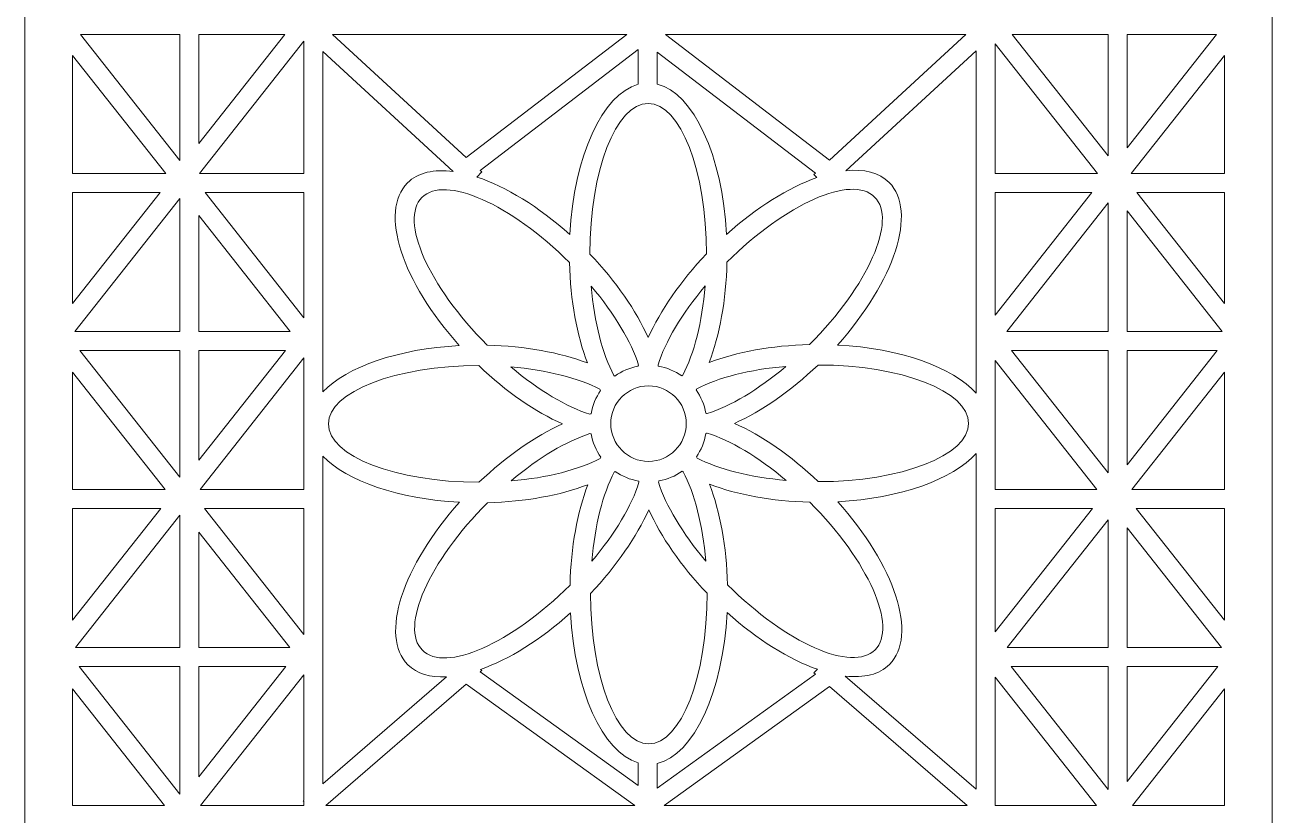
# Model space of a CAD drawing. Header units: centimetres. Extents: x -9.5 to 6.6, y -14.1 to 14.2.
# Drawn here: x -9.52 to -2.18, y -9.24 to -4.6 of the extents above; entities that cross this region are included whole.
import ezdxf

# ---------------------------------------------------------------- set-up
doc = ezdxf.new("R2010")
doc.units = ezdxf.units.CM
doc.header["$MEASUREMENT"] = 0
doc.layers.add('layer 1', color=7, linetype='Continuous')

msp = doc.modelspace()

# ---------------------------------------------------------------- linework, layer by layer
at = {"layer": 'layer 1', "color": 177, "lineweight": 9}
for points, knots in [([(-2.18296, 14.23719), (-2.18296, 14.23719), (-2.18296, -14.0864), (-2.18296, -14.0864), (-2.18296, -14.0864), (-2.18296, -14.0864), (-9.52092, -14.0864), (-9.52092, -14.0864), (-9.52092, -14.0864), (-9.52092, -14.0864), (-9.52092, 14.23719), (-9.52092, 14.23719), (-9.52092, 14.23719), (-9.52092, 14.23719), (-2.18296, 14.23719), (-2.18296, 14.23719)], [0, 0, 0, 0, 0.2, 0.2, 0.2, 0.2, 0.4, 0.4, 0.4, 0.4, 0.6, 0.6, 0.6, 0.6, 1, 1, 1, 1]), ([(-8.60953, -4.65143), (-8.60953, -4.65143), (-8.60953, -5.39304), (-8.60953, -5.39304), (-8.60953, -5.39304), (-8.60953, -5.39304), (-9.19461, -4.65143), (-9.19461, -4.65143), (-9.19461, -4.65143), (-9.19461, -4.65143), (-8.60953, -4.65143), (-8.60953, -4.65143)], [0, 0, 0, 0, 0.25, 0.25, 0.25, 0.25, 0.5, 0.5, 0.5, 0.5, 1, 1, 1, 1]), ([(-8.49736, -5.29199), (-8.49736, -5.29199), (-8.49736, -4.65143), (-8.49736, -4.65143), (-8.49736, -4.65143), (-8.49736, -4.65143), (-7.99201, -4.65143), (-7.99201, -4.65143), (-7.99201, -4.65143), (-7.99201, -4.65143), (-8.49736, -5.29199), (-8.49736, -5.29199)], [0, 0, 0, 0, 0.25, 0.25, 0.25, 0.25, 0.5, 0.5, 0.5, 0.5, 1, 1, 1, 1]), ([(-8.49392, -5.46873), (-8.49392, -5.46873), (-7.8804, -5.46873), (-7.8804, -5.46873), (-7.8804, -5.46873), (-7.8804, -5.46873), (-7.8804, -4.69107), (-7.8804, -4.69107), (-7.8804, -4.69107), (-7.8804, -4.69107), (-8.49392, -5.46873), (-8.49392, -5.46873)], [0, 0, 0, 0, 0.25, 0.25, 0.25, 0.25, 0.5, 0.5, 0.5, 0.5, 1, 1, 1, 1]), ([(-5.97914, -4.65143), (-5.97914, -4.65143), (-6.92508, -5.37541), (-6.92508, -5.37541), (-6.92508, -5.37541), (-6.92508, -5.37541), (-7.71213, -4.65143), (-7.71213, -4.65143), (-7.71213, -4.65143), (-7.71213, -4.65143), (-5.97914, -4.65143), (-5.97914, -4.65143)], [0, 0, 0, 0, 0.25, 0.25, 0.25, 0.25, 0.5, 0.5, 0.5, 0.5, 1, 1, 1, 1]), ([(-5.75261, -4.65143), (-5.75261, -4.65143), (-4.78729, -5.39025), (-4.78729, -5.39025), (-4.78729, -5.39025), (-4.78729, -5.39025), (-3.98411, -4.65143), (-3.98411, -4.65143), (-3.98411, -4.65143), (-3.98411, -4.65143), (-5.75261, -4.65143), (-5.75261, -4.65143)], [0, 0, 0, 0, 0.25, 0.25, 0.25, 0.25, 0.5, 0.5, 0.5, 0.5, 1, 1, 1, 1]), ([(-3.14813, -4.65143), (-3.14813, -4.65143), (-3.14813, -5.36599), (-3.14813, -5.36599), (-3.14813, -5.36599), (-3.14813, -5.36599), (-3.71187, -4.65143), (-3.71187, -4.65143), (-3.71187, -4.65143), (-3.71187, -4.65143), (-3.50754, -4.65143), (-3.50754, -4.65143), (-3.50754, -4.65143), (-3.50754, -4.65143), (-3.14813, -4.65143), (-3.14813, -4.65143)], [0, 0, 0, 0, 0.2, 0.2, 0.2, 0.2, 0.4, 0.4, 0.4, 0.4, 0.6, 0.6, 0.6, 0.6, 1, 1, 1, 1]), ([(-3.03596, -5.31903), (-3.03596, -5.31903), (-3.03596, -4.65143), (-3.03596, -4.65143), (-3.03596, -4.65143), (-3.03596, -4.65143), (-2.50926, -4.65143), (-2.50926, -4.65143), (-2.50926, -4.65143), (-2.50926, -4.65143), (-3.03596, -5.31903), (-3.03596, -5.31903)], [0, 0, 0, 0, 0.25, 0.25, 0.25, 0.25, 0.5, 0.5, 0.5, 0.5, 1, 1, 1, 1]), ([(-7.76823, -4.7508), (-7.76823, -4.7508), (-7.00034, -5.45714), (-7.00034, -5.45714), (-7.00034, -5.45714), (-7.1139, -5.44215), (-7.2086, -5.46283), (-7.27027, -5.52451), (-7.27027, -5.52451), (-7.4388, -5.69304), (-7.30161, -6.10794), (-6.96501, -6.48142), (-6.96501, -6.48142), (-7.32412, -6.50031), (-7.62587, -6.60633), (-7.76823, -6.75246), (-7.76823, -6.75246), (-7.76823, -6.75246), (-7.76823, -4.7508), (-7.76823, -4.7508)], [0, 0, 0, 0, 0.1666667, 0.1666667, 0.1666667, 0.1666667, 0.3333333, 0.3333333, 0.3333333, 0.3333333, 0.5, 0.5, 0.5, 0.5, 0.6666667, 0.6666667, 0.6666667, 0.6666667, 1, 1, 1, 1]), ([(-6.84208, -5.45176), (-6.84208, -5.45176), (-5.91236, -4.7402), (-5.91236, -4.7402), (-5.91236, -4.7402), (-5.91236, -4.7402), (-5.91236, -4.94436), (-5.91236, -4.94436), (-5.91236, -4.94436), (-6.12357, -5.0023), (-6.29054, -5.3686), (-6.31444, -5.82879), (-6.31444, -5.82879), (-6.49828, -5.66333), (-6.69207, -5.54622), (-6.86153, -5.49008), (-6.86153, -5.49008), (-6.86153, -5.49008), (-6.83343, -5.45972), (-6.83343, -5.45972), (-6.83343, -5.45972), (-6.83343, -5.45972), (-6.84208, -5.45176), (-6.84208, -5.45176)], [0, 0, 0, 0, 0.1428571, 0.1428571, 0.1428571, 0.1428571, 0.2857143, 0.2857143, 0.2857143, 0.2857143, 0.4285714, 0.4285714, 0.4285714, 0.4285714, 0.5714286, 0.5714286, 0.5714286, 0.5714286, 0.7142857, 0.7142857, 0.7142857, 0.7142857, 1, 1, 1, 1]), ([(-4.87029, -5.4666), (-4.87029, -5.4666), (-5.80019, -4.75489), (-5.80019, -4.75489), (-5.80019, -4.75489), (-5.80019, -4.75489), (-5.80019, -4.94295), (-5.80019, -4.94295), (-5.80019, -4.94295), (-5.58672, -4.99615), (-5.41731, -5.36401), (-5.39294, -5.82734), (-5.39294, -5.82734), (-5.21481, -5.6668), (-5.02726, -5.55164), (-4.86151, -5.49337), (-4.86151, -5.49337), (-4.86151, -5.49337), (-4.87894, -5.47455), (-4.87894, -5.47455), (-4.87894, -5.47455), (-4.87894, -5.47455), (-4.87029, -5.4666), (-4.87029, -5.4666)], [0, 0, 0, 0, 0.1428571, 0.1428571, 0.1428571, 0.1428571, 0.2857143, 0.2857143, 0.2857143, 0.2857143, 0.4285714, 0.4285714, 0.4285714, 0.4285714, 0.5714286, 0.5714286, 0.5714286, 0.5714286, 0.7142857, 0.7142857, 0.7142857, 0.7142857, 1, 1, 1, 1]), ([(-3.92422, -4.74731), (-3.92422, -4.74731), (-4.69137, -5.45298), (-4.69137, -5.45298), (-4.69137, -5.45298), (-4.58429, -5.44158), (-4.49504, -5.46307), (-4.43603, -5.52208), (-4.43603, -5.52208), (-4.26766, -5.69045), (-4.40442, -6.10472), (-4.74031, -6.47791), (-4.74031, -6.47791), (-4.37066, -6.49711), (-4.06157, -6.60861), (-3.92422, -6.76121), (-3.92422, -6.76121), (-3.92422, -6.76121), (-3.92422, -4.74731), (-3.92422, -4.74731)], [0, 0, 0, 0, 0.1666667, 0.1666667, 0.1666667, 0.1666667, 0.3333333, 0.3333333, 0.3333333, 0.3333333, 0.5, 0.5, 0.5, 0.5, 0.6666667, 0.6666667, 0.6666667, 0.6666667, 1, 1, 1, 1]), ([(-3.81205, -4.70555), (-3.81205, -4.70555), (-3.20995, -5.46873), (-3.20995, -5.46873), (-3.20995, -5.46873), (-3.20995, -5.46873), (-3.81205, -5.46873), (-3.81205, -5.46873), (-3.81205, -5.46873), (-3.81205, -5.46873), (-3.81205, -4.70555), (-3.81205, -4.70555)], [0, 0, 0, 0, 0.25, 0.25, 0.25, 0.25, 0.5, 0.5, 0.5, 0.5, 1, 1, 1, 1]), ([(-9.24048, -5.46873), (-9.24048, -5.46873), (-8.69269, -5.46873), (-8.69269, -5.46873), (-8.69269, -5.46873), (-8.69269, -5.46873), (-9.24048, -4.77439), (-9.24048, -4.77439), (-9.24048, -4.77439), (-9.24048, -4.77439), (-9.24048, -5.46873), (-9.24048, -5.46873)], [0, 0, 0, 0, 0.25, 0.25, 0.25, 0.25, 0.5, 0.5, 0.5, 0.5, 1, 1, 1, 1]), ([(-2.46339, -4.77439), (-2.46339, -4.77439), (-3.01118, -5.46873), (-3.01118, -5.46873), (-3.01118, -5.46873), (-3.01118, -5.46873), (-2.46339, -5.46873), (-2.46339, -5.46873), (-2.46339, -5.46873), (-2.46339, -5.46873), (-2.46339, -4.77439), (-2.46339, -4.77439)], [0, 0, 0, 0, 0.25, 0.25, 0.25, 0.25, 0.5, 0.5, 0.5, 0.5, 1, 1, 1, 1]), ([(-6.19665, -5.94305), (-6.04212, -6.10454), (-5.92483, -6.27629), (-5.85367, -6.43428), (-5.85367, -6.43428), (-5.7828, -6.27597), (-5.6655, -6.10369), (-5.51066, -5.94167), (-5.51066, -5.94167), (-5.51086, -5.45311), (-5.66438, -5.05706), (-5.85365, -5.05706), (-5.85365, -5.05706), (-6.04305, -5.05706), (-6.19665, -5.45363), (-6.19665, -5.94264), (-6.19665, -5.94264), (-6.19665, -5.94264), (-6.19665, -5.94305), (-6.19665, -5.94305)], [0, 0, 0, 0, 0.1666667, 0.1666667, 0.1666667, 0.1666667, 0.3333333, 0.3333333, 0.3333333, 0.3333333, 0.5, 0.5, 0.5, 0.5, 0.6666667, 0.6666667, 0.6666667, 0.6666667, 1, 1, 1, 1]), ([(-6.80093, -6.47892), (-6.57747, -6.48384), (-6.37309, -6.52235), (-6.21106, -6.58375), (-6.21106, -6.58375), (-6.27288, -6.42169), (-6.31176, -6.21692), (-6.31684, -5.99287), (-6.31684, -5.99287), (-6.66245, -5.64755), (-7.05104, -5.47606), (-7.18488, -5.6099), (-7.18488, -5.6099), (-7.31881, -5.74382), (-7.147, -6.13285), (-6.80122, -6.47863), (-6.80122, -6.47863), (-6.80122, -6.47863), (-6.80093, -6.47892), (-6.80093, -6.47892)], [0, 0, 0, 0, 0.1666667, 0.1666667, 0.1666667, 0.1666667, 0.3333333, 0.3333333, 0.3333333, 0.3333333, 0.5, 0.5, 0.5, 0.5, 0.6666667, 0.6666667, 0.6666667, 0.6666667, 1, 1, 1, 1]), ([(-5.39044, -5.99142), (-5.39536, -6.21487), (-5.43387, -6.41926), (-5.49527, -6.58129), (-5.49527, -6.58129), (-5.33321, -6.51947), (-5.12844, -6.48059), (-4.90439, -6.47551), (-4.90439, -6.47551), (-4.55907, -6.1299), (-4.38758, -5.74131), (-4.52142, -5.60747), (-4.52142, -5.60747), (-4.65535, -5.47354), (-5.04438, -5.64535), (-5.39016, -5.99113), (-5.39016, -5.99113), (-5.39016, -5.99113), (-5.39044, -5.99142), (-5.39044, -5.99142)], [0, 0, 0, 0, 0.1666667, 0.1666667, 0.1666667, 0.1666667, 0.3333333, 0.3333333, 0.3333333, 0.3333333, 0.5, 0.5, 0.5, 0.5, 0.6666667, 0.6666667, 0.6666667, 0.6666667, 1, 1, 1, 1]), ([(-8.7253, -5.58091), (-8.7253, -5.58091), (-9.24048, -5.58091), (-9.24048, -5.58091), (-9.24048, -5.58091), (-9.24048, -5.58091), (-9.24048, -6.23393), (-9.24048, -6.23393), (-9.24048, -6.23393), (-9.24048, -6.23393), (-8.7253, -5.58091), (-8.7253, -5.58091)], [0, 0, 0, 0, 0.25, 0.25, 0.25, 0.25, 0.5, 0.5, 0.5, 0.5, 1, 1, 1, 1]), ([(-8.60953, -5.61528), (-8.60953, -5.61528), (-8.60953, -6.39821), (-8.60953, -6.39821), (-8.60953, -6.39821), (-8.60953, -6.39821), (-9.22721, -6.39821), (-9.22721, -6.39821), (-9.22721, -6.39821), (-9.22721, -6.39821), (-8.60953, -5.61528), (-8.60953, -5.61528)], [0, 0, 0, 0, 0.25, 0.25, 0.25, 0.25, 0.5, 0.5, 0.5, 0.5, 1, 1, 1, 1]), ([(-7.8804, -5.58091), (-7.8804, -5.58091), (-8.46132, -5.58091), (-8.46132, -5.58091), (-8.46132, -5.58091), (-8.46132, -5.58091), (-7.8804, -6.31724), (-7.8804, -6.31724), (-7.8804, -6.31724), (-7.8804, -6.31724), (-7.8804, -5.58091), (-7.8804, -5.58091)], [0, 0, 0, 0, 0.25, 0.25, 0.25, 0.25, 0.5, 0.5, 0.5, 0.5, 1, 1, 1, 1]), ([(-3.81205, -6.30276), (-3.81205, -6.30276), (-3.24255, -5.58091), (-3.24255, -5.58091), (-3.24255, -5.58091), (-3.24255, -5.58091), (-3.81205, -5.58091), (-3.81205, -5.58091), (-3.81205, -5.58091), (-3.81205, -5.58091), (-3.81205, -6.30276), (-3.81205, -6.30276)], [0, 0, 0, 0, 0.25, 0.25, 0.25, 0.25, 0.5, 0.5, 0.5, 0.5, 1, 1, 1, 1]), ([(-3.14813, -5.64232), (-3.14813, -5.64232), (-3.14813, -6.39821), (-3.14813, -6.39821), (-3.14813, -6.39821), (-3.14813, -6.39821), (-3.74447, -6.39821), (-3.74447, -6.39821), (-3.74447, -6.39821), (-3.74447, -6.39821), (-3.14813, -5.64232), (-3.14813, -5.64232)], [0, 0, 0, 0, 0.25, 0.25, 0.25, 0.25, 0.5, 0.5, 0.5, 0.5, 1, 1, 1, 1]), ([(-2.46339, -6.23393), (-2.46339, -6.23393), (-2.97858, -5.58091), (-2.97858, -5.58091), (-2.97858, -5.58091), (-2.97858, -5.58091), (-2.46339, -5.58091), (-2.46339, -5.58091), (-2.46339, -5.58091), (-2.46339, -5.58091), (-2.46339, -6.23393), (-2.46339, -6.23393)], [0, 0, 0, 0, 0.25, 0.25, 0.25, 0.25, 0.5, 0.5, 0.5, 0.5, 1, 1, 1, 1]), ([(-8.49736, -6.39821), (-8.49736, -6.39821), (-8.49736, -5.71633), (-8.49736, -5.71633), (-8.49736, -5.71633), (-8.49736, -5.71633), (-7.9594, -6.39821), (-7.9594, -6.39821), (-7.9594, -6.39821), (-7.9594, -6.39821), (-8.49736, -6.39821), (-8.49736, -6.39821)], [0, 0, 0, 0, 0.25, 0.25, 0.25, 0.25, 0.5, 0.5, 0.5, 0.5, 1, 1, 1, 1]), ([(-3.03596, -6.39821), (-3.03596, -6.39821), (-3.03596, -5.68928), (-3.03596, -5.68928), (-3.03596, -5.68928), (-3.03596, -5.68928), (-2.47666, -6.39821), (-2.47666, -6.39821), (-2.47666, -6.39821), (-2.47666, -6.39821), (-3.03596, -6.39821), (-3.03596, -6.39821)], [0, 0, 0, 0, 0.25, 0.25, 0.25, 0.25, 0.5, 0.5, 0.5, 0.5, 1, 1, 1, 1]), ([(-6.04998, -6.66064), (-6.00979, -6.63214), (-5.96321, -6.61208), (-5.9128, -6.60304), (-5.9128, -6.60304), (-5.9122, -6.60055), (-5.91158, -6.59806), (-5.91094, -6.59556), (-5.91094, -6.59556), (-5.95332, -6.46017), (-6.05036, -6.29561), (-6.18878, -6.1319), (-6.18878, -6.1319), (-6.17071, -6.34609), (-6.1226, -6.53133), (-6.05643, -6.65679), (-6.05643, -6.65679), (-6.05427, -6.65807), (-6.05211, -6.65935), (-6.04998, -6.66064)], [0, 0, 0, 0, 0.1666667, 0.1666667, 0.1666667, 0.1666667, 0.3333333, 0.3333333, 0.3333333, 0.3333333, 0.5, 0.5, 0.5, 0.5, 0.6666667, 0.6666667, 0.6666667, 0.6666667, 1, 1, 1, 1]), ([(-5.79414, -6.60253), (-5.74364, -6.61111), (-5.6969, -6.63073), (-5.65649, -6.65884), (-5.65649, -6.65884), (-5.65427, -6.65749), (-5.65204, -6.65615), (-5.64979, -6.65481), (-5.64979, -6.65481), (-5.58403, -6.52911), (-5.5363, -6.34415), (-5.51841, -6.13052), (-5.51841, -6.13052), (-5.65709, -6.29476), (-5.75406, -6.45976), (-5.79598, -6.59526), (-5.79598, -6.59526), (-5.79536, -6.59769), (-5.79474, -6.60011), (-5.79414, -6.60253)], [0, 0, 0, 0, 0.1666667, 0.1666667, 0.1666667, 0.1666667, 0.3333333, 0.3333333, 0.3333333, 0.3333333, 0.5, 0.5, 0.5, 0.5, 0.6666667, 0.6666667, 0.6666667, 0.6666667, 1, 1, 1, 1]), ([(-8.60953, -6.51038), (-8.60953, -6.51038), (-8.60953, -7.25626), (-8.60953, -7.25626), (-8.60953, -7.25626), (-8.60953, -7.25626), (-9.19798, -6.51038), (-9.19798, -6.51038), (-9.19798, -6.51038), (-9.19798, -6.51038), (-8.60953, -6.51038), (-8.60953, -6.51038)], [0, 0, 0, 0, 0.25, 0.25, 0.25, 0.25, 0.5, 0.5, 0.5, 0.5, 1, 1, 1, 1]), ([(-8.49736, -7.15521), (-8.49736, -7.15521), (-8.49736, -6.51038), (-8.49736, -6.51038), (-8.49736, -6.51038), (-8.49736, -6.51038), (-7.98864, -6.51038), (-7.98864, -6.51038), (-7.98864, -6.51038), (-7.98864, -6.51038), (-8.49736, -7.15521), (-8.49736, -7.15521)], [0, 0, 0, 0, 0.25, 0.25, 0.25, 0.25, 0.5, 0.5, 0.5, 0.5, 1, 1, 1, 1]), ([(-3.14813, -6.51038), (-3.14813, -6.51038), (-3.14813, -7.22921), (-3.14813, -7.22921), (-3.14813, -7.22921), (-3.14813, -7.22921), (-3.71524, -6.51038), (-3.71524, -6.51038), (-3.71524, -6.51038), (-3.71524, -6.51038), (-3.14813, -6.51038), (-3.14813, -6.51038)], [0, 0, 0, 0, 0.25, 0.25, 0.25, 0.25, 0.5, 0.5, 0.5, 0.5, 1, 1, 1, 1]), ([(-3.03596, -7.18226), (-3.03596, -7.18226), (-3.03596, -6.51038), (-3.03596, -6.51038), (-3.03596, -6.51038), (-3.03596, -6.51038), (-2.50589, -6.51038), (-2.50589, -6.51038), (-2.50589, -6.51038), (-2.50589, -6.51038), (-3.03596, -7.18226), (-3.03596, -7.18226)], [0, 0, 0, 0, 0.25, 0.25, 0.25, 0.25, 0.5, 0.5, 0.5, 0.5, 1, 1, 1, 1]), ([(-8.49055, -7.32768), (-8.49055, -7.32768), (-7.8804, -7.32768), (-7.8804, -7.32768), (-7.8804, -7.32768), (-7.8804, -7.32768), (-7.8804, -6.55429), (-7.8804, -6.55429), (-7.8804, -6.55429), (-7.8804, -6.55429), (-8.49055, -7.32768), (-8.49055, -7.32768)], [0, 0, 0, 0, 0.25, 0.25, 0.25, 0.25, 0.5, 0.5, 0.5, 0.5, 1, 1, 1, 1]), ([(-6.8493, -7.28513), (-6.68781, -7.13059), (-6.51605, -7.01331), (-6.35806, -6.94215), (-6.35806, -6.94215), (-6.51638, -6.87128), (-6.68867, -6.75398), (-6.85069, -6.59913), (-6.85069, -6.59913), (-7.33925, -6.59934), (-7.73529, -6.75286), (-7.73529, -6.94213), (-7.73529, -6.94213), (-7.73529, -7.13153), (-7.33872, -7.28513), (-6.84971, -7.28513), (-6.84971, -7.28513), (-6.84971, -7.28513), (-6.8493, -7.28513), (-6.8493, -7.28513)], [0, 0, 0, 0, 0.1666667, 0.1666667, 0.1666667, 0.1666667, 0.3333333, 0.3333333, 0.3333333, 0.3333333, 0.5, 0.5, 0.5, 0.5, 0.6666667, 0.6666667, 0.6666667, 0.6666667, 1, 1, 1, 1]), ([(-5.57216, -6.74238), (-5.54367, -6.78255), (-5.52361, -6.82911), (-5.51457, -6.8795), (-5.51457, -6.8795), (-5.51207, -6.88011), (-5.50956, -6.88073), (-5.50705, -6.88137), (-5.50705, -6.88137), (-5.37167, -6.83899), (-5.20715, -6.742), (-5.04343, -6.60358), (-5.04343, -6.60358), (-5.25763, -6.62165), (-5.44286, -6.66976), (-5.56831, -6.73592), (-5.56831, -6.73592), (-5.56959, -6.73809), (-5.57087, -6.74024), (-5.57216, -6.74238)], [0, 0, 0, 0, 0.1666667, 0.1666667, 0.1666667, 0.1666667, 0.3333333, 0.3333333, 0.3333333, 0.3333333, 0.5, 0.5, 0.5, 0.5, 0.6666667, 0.6666667, 0.6666667, 0.6666667, 1, 1, 1, 1]), ([(-5.34579, -6.93864), (-5.18748, -7.00954), (-5.01519, -7.12687), (-4.85318, -7.28169), (-4.85318, -7.28169), (-4.36463, -7.28149), (-3.96859, -7.12797), (-3.96859, -6.9387), (-3.96859, -6.9387), (-3.96859, -6.7493), (-4.36516, -6.5957), (-4.85416, -6.5957), (-4.85416, -6.5957), (-4.85416, -6.5957), (-4.85457, -6.5957), (-4.85457, -6.5957), (-4.85457, -6.5957), (-5.01606, -6.75024), (-5.18781, -6.86749), (-5.34579, -6.93864)], [0, 0, 0, 0, 0.1666667, 0.1666667, 0.1666667, 0.1666667, 0.3333333, 0.3333333, 0.3333333, 0.3333333, 0.5, 0.5, 0.5, 0.5, 0.6666667, 0.6666667, 0.6666667, 0.6666667, 1, 1, 1, 1]), ([(-3.81205, -6.56877), (-3.81205, -6.56877), (-3.21332, -7.32768), (-3.21332, -7.32768), (-3.21332, -7.32768), (-3.21332, -7.32768), (-3.81205, -7.32768), (-3.81205, -7.32768), (-3.81205, -7.32768), (-3.81205, -7.32768), (-3.81205, -6.56877), (-3.81205, -6.56877)], [0, 0, 0, 0, 0.25, 0.25, 0.25, 0.25, 0.5, 0.5, 0.5, 0.5, 1, 1, 1, 1]), ([(-9.24048, -7.32768), (-9.24048, -7.32768), (-8.69606, -7.32768), (-8.69606, -7.32768), (-8.69606, -7.32768), (-8.69606, -7.32768), (-9.24048, -6.63761), (-9.24048, -6.63761), (-9.24048, -6.63761), (-9.24048, -6.63761), (-9.24048, -7.32768), (-9.24048, -7.32768)], [0, 0, 0, 0, 0.25, 0.25, 0.25, 0.25, 0.5, 0.5, 0.5, 0.5, 1, 1, 1, 1]), ([(-6.18982, -6.88263), (-6.18124, -6.83213), (-6.16162, -6.78538), (-6.13351, -6.74497), (-6.13351, -6.74497), (-6.13485, -6.74275), (-6.13619, -6.74052), (-6.13753, -6.73828), (-6.13753, -6.73828), (-6.26323, -6.67252), (-6.4482, -6.62478), (-6.66183, -6.6069), (-6.66183, -6.6069), (-6.49759, -6.74557), (-6.33259, -6.84254), (-6.19709, -6.88447), (-6.19709, -6.88447), (-6.19466, -6.88384), (-6.19224, -6.88323), (-6.18982, -6.88263)], [0, 0, 0, 0, 0.1666667, 0.1666667, 0.1666667, 0.1666667, 0.3333333, 0.3333333, 0.3333333, 0.3333333, 0.5, 0.5, 0.5, 0.5, 0.6666667, 0.6666667, 0.6666667, 0.6666667, 1, 1, 1, 1]), ([(-2.46339, -6.63761), (-2.46339, -6.63761), (-3.00781, -7.32768), (-3.00781, -7.32768), (-3.00781, -7.32768), (-3.00781, -7.32768), (-2.46339, -7.32768), (-2.46339, -7.32768), (-2.46339, -7.32768), (-2.46339, -7.32768), (-2.46339, -6.63761), (-2.46339, -6.63761)], [0, 0, 0, 0, 0.25, 0.25, 0.25, 0.25, 0.5, 0.5, 0.5, 0.5, 1, 1, 1, 1]), ([(-5.62993, -6.94041), (-5.62993, -7.063), (-5.72935, -7.16242), (-5.85194, -7.16242), (-5.85194, -7.16242), (-5.97453, -7.16242), (-6.07394, -7.063), (-6.07394, -6.94041), (-6.07394, -6.94041), (-6.07394, -6.81782), (-5.97453, -6.71841), (-5.85194, -6.71841), (-5.85194, -6.71841), (-5.72935, -6.71841), (-5.62993, -6.81782), (-5.62993, -6.94041)], [0, 0, 0, 0, 0.2, 0.2, 0.2, 0.2, 0.4, 0.4, 0.4, 0.4, 0.6, 0.6, 0.6, 0.6, 1, 1, 1, 1]), ([(-6.13171, -7.13845), (-6.16021, -7.09827), (-6.18027, -7.05168), (-6.18931, -7.00127), (-6.18931, -7.00127), (-6.19179, -7.00066), (-6.19428, -7.00005), (-6.19677, -6.99941), (-6.19677, -6.99941), (-6.33217, -7.04179), (-6.49673, -7.13884), (-6.66045, -7.27726), (-6.66045, -7.27726), (-6.44626, -7.25919), (-6.26102, -7.21108), (-6.13556, -7.14491), (-6.13556, -7.14491), (-6.13428, -7.14275), (-6.133, -7.14059), (-6.13171, -7.13845)], [0, 0, 0, 0, 0.1666667, 0.1666667, 0.1666667, 0.1666667, 0.3333333, 0.3333333, 0.3333333, 0.3333333, 0.5, 0.5, 0.5, 0.5, 0.6666667, 0.6666667, 0.6666667, 0.6666667, 1, 1, 1, 1]), ([(-5.51404, -6.99815), (-5.52262, -7.04866), (-5.54223, -7.09541), (-5.57034, -7.13583), (-5.57034, -7.13583), (-5.56898, -7.13805), (-5.56764, -7.14029), (-5.5663, -7.14255), (-5.5663, -7.14255), (-5.44061, -7.20832), (-5.25566, -7.25607), (-5.04203, -7.27395), (-5.04203, -7.27395), (-5.20629, -7.13526), (-5.3713, -7.03827), (-5.50682, -6.99633), (-5.50682, -6.99633), (-5.50923, -6.99695), (-5.51164, -6.99756), (-5.51404, -6.99815)], [0, 0, 0, 0, 0.1666667, 0.1666667, 0.1666667, 0.1666667, 0.3333333, 0.3333333, 0.3333333, 0.3333333, 0.5, 0.5, 0.5, 0.5, 0.6666667, 0.6666667, 0.6666667, 0.6666667, 1, 1, 1, 1]), ([(-3.92422, -9.09103), (-3.92422, -9.09103), (-4.69379, -8.42489), (-4.69379, -8.42489), (-4.69379, -8.42489), (-4.58456, -8.43747), (-4.49351, -8.41623), (-4.4336, -8.35632), (-4.4336, -8.35632), (-4.26507, -8.18779), (-4.40226, -7.77288), (-4.73886, -7.39941), (-4.73886, -7.39941), (-4.36985, -7.38), (-4.06139, -7.26858), (-3.92422, -7.11619), (-3.92422, -7.11619), (-3.92422, -7.11619), (-3.92422, -9.09103), (-3.92422, -9.09103)], [0, 0, 0, 0, 0.1666667, 0.1666667, 0.1666667, 0.1666667, 0.3333333, 0.3333333, 0.3333333, 0.3333333, 0.5, 0.5, 0.5, 0.5, 0.6666667, 0.6666667, 0.6666667, 0.6666667, 1, 1, 1, 1]), ([(-7.76823, -9.05983), (-7.76823, -9.05983), (-7.04073, -8.43011), (-7.04073, -8.43011), (-7.04073, -8.43011), (-7.13526, -8.4351), (-7.21409, -8.4125), (-7.26784, -8.35875), (-7.26784, -8.35875), (-7.43621, -8.19038), (-7.29945, -7.77611), (-6.96356, -7.40292), (-6.96356, -7.40292), (-7.3233, -7.38424), (-7.62567, -7.27812), (-7.76823, -7.1318), (-7.76823, -7.1318), (-7.76823, -7.1318), (-7.76823, -9.05983), (-7.76823, -9.05983)], [0, 0, 0, 0, 0.1666667, 0.1666667, 0.1666667, 0.1666667, 0.3333333, 0.3333333, 0.3333333, 0.3333333, 0.5, 0.5, 0.5, 0.5, 0.6666667, 0.6666667, 0.6666667, 0.6666667, 1, 1, 1, 1]), ([(-5.90972, -7.2783), (-5.96022, -7.26972), (-6.00696, -7.25009), (-6.04737, -7.22199), (-6.04737, -7.22199), (-6.04959, -7.22334), (-6.05183, -7.22469), (-6.05408, -7.22603), (-6.05408, -7.22603), (-6.11984, -7.35173), (-6.16757, -7.53669), (-6.18546, -7.75031), (-6.18546, -7.75031), (-6.04678, -7.58607), (-5.94981, -7.42107), (-5.90788, -7.28557), (-5.90788, -7.28557), (-5.90851, -7.28314), (-5.90912, -7.28072), (-5.90972, -7.2783)], [0, 0, 0, 0, 0.1666667, 0.1666667, 0.1666667, 0.1666667, 0.3333333, 0.3333333, 0.3333333, 0.3333333, 0.5, 0.5, 0.5, 0.5, 0.6666667, 0.6666667, 0.6666667, 0.6666667, 1, 1, 1, 1]), ([(-5.65375, -7.22009), (-5.69396, -7.24864), (-5.74058, -7.26873), (-5.79103, -7.27778), (-5.79103, -7.27778), (-5.79164, -7.28028), (-5.79227, -7.2828), (-5.79291, -7.28532), (-5.79291, -7.28532), (-5.75052, -7.4207), (-5.65348, -7.58524), (-5.51508, -7.74894), (-5.51508, -7.74894), (-5.53316, -7.53463), (-5.58131, -7.34928), (-5.64754, -7.2238), (-5.64754, -7.2238), (-5.64962, -7.22257), (-5.65169, -7.22133), (-5.65375, -7.22009)], [0, 0, 0, 0, 0.1666667, 0.1666667, 0.1666667, 0.1666667, 0.3333333, 0.3333333, 0.3333333, 0.3333333, 0.5, 0.5, 0.5, 0.5, 0.6666667, 0.6666667, 0.6666667, 0.6666667, 1, 1, 1, 1]), ([(-6.31343, -7.88941), (-6.30851, -7.66595), (-6.27, -7.46158), (-6.2086, -7.29954), (-6.2086, -7.29954), (-6.37067, -7.36136), (-6.57544, -7.40023), (-6.79948, -7.40531), (-6.79948, -7.40531), (-7.1448, -7.75092), (-7.31629, -8.13952), (-7.18245, -8.27336), (-7.18245, -8.27336), (-7.04853, -8.40728), (-6.6595, -8.23548), (-6.31372, -7.8897), (-6.31372, -7.8897), (-6.31372, -7.8897), (-6.31343, -7.88941), (-6.31343, -7.88941)], [0, 0, 0, 0, 0.1666667, 0.1666667, 0.1666667, 0.1666667, 0.3333333, 0.3333333, 0.3333333, 0.3333333, 0.5, 0.5, 0.5, 0.5, 0.6666667, 0.6666667, 0.6666667, 0.6666667, 1, 1, 1, 1]), ([(-4.90293, -7.40192), (-5.12644, -7.397), (-5.33081, -7.35845), (-5.4928, -7.29701), (-5.4928, -7.29701), (-5.43097, -7.45909), (-5.39211, -7.6639), (-5.38703, -7.88796), (-5.38703, -7.88796), (-5.04142, -8.23328), (-4.65283, -8.40477), (-4.51899, -8.27093), (-4.51899, -8.27093), (-4.38506, -8.137), (-4.55687, -7.74798), (-4.90265, -7.40219), (-4.90265, -7.40219), (-4.90265, -7.40219), (-4.90293, -7.40192), (-4.90293, -7.40192)], [0, 0, 0, 0, 0.1666667, 0.1666667, 0.1666667, 0.1666667, 0.3333333, 0.3333333, 0.3333333, 0.3333333, 0.5, 0.5, 0.5, 0.5, 0.6666667, 0.6666667, 0.6666667, 0.6666667, 1, 1, 1, 1]), ([(-8.72193, -7.43986), (-8.72193, -7.43986), (-9.24048, -7.43986), (-9.24048, -7.43986), (-9.24048, -7.43986), (-9.24048, -7.43986), (-9.24048, -8.09715), (-9.24048, -8.09715), (-9.24048, -8.09715), (-9.24048, -8.09715), (-8.72193, -7.43986), (-8.72193, -7.43986)], [0, 0, 0, 0, 0.25, 0.25, 0.25, 0.25, 0.5, 0.5, 0.5, 0.5, 1, 1, 1, 1]), ([(-8.60953, -7.4785), (-8.60953, -7.4785), (-8.60953, -8.25716), (-8.60953, -8.25716), (-8.60953, -8.25716), (-8.60953, -8.25716), (-9.22384, -8.25716), (-9.22384, -8.25716), (-9.22384, -8.25716), (-9.22384, -8.25716), (-8.60953, -7.4785), (-8.60953, -7.4785)], [0, 0, 0, 0, 0.25, 0.25, 0.25, 0.25, 0.5, 0.5, 0.5, 0.5, 1, 1, 1, 1]), ([(-7.8804, -7.43986), (-7.8804, -7.43986), (-8.46469, -7.43986), (-8.46469, -7.43986), (-8.46469, -7.43986), (-8.46469, -7.43986), (-7.8804, -8.18046), (-7.8804, -8.18046), (-7.8804, -8.18046), (-7.8804, -8.18046), (-7.8804, -7.43986), (-7.8804, -7.43986)], [0, 0, 0, 0, 0.25, 0.25, 0.25, 0.25, 0.5, 0.5, 0.5, 0.5, 1, 1, 1, 1]), ([(-5.50722, -7.93778), (-5.66175, -7.77629), (-5.77904, -7.60454), (-5.8502, -7.44655), (-5.8502, -7.44655), (-5.92108, -7.60486), (-6.03839, -7.77714), (-6.19322, -7.93915), (-6.19322, -7.93915), (-6.19301, -8.42771), (-6.0395, -8.82376), (-5.85022, -8.82376), (-5.85022, -8.82376), (-5.66082, -8.82376), (-5.50722, -8.4272), (-5.50722, -7.93819), (-5.50722, -7.93819), (-5.50722, -7.93819), (-5.50722, -7.93778), (-5.50722, -7.93778)], [0, 0, 0, 0, 0.1666667, 0.1666667, 0.1666667, 0.1666667, 0.3333333, 0.3333333, 0.3333333, 0.3333333, 0.5, 0.5, 0.5, 0.5, 0.6666667, 0.6666667, 0.6666667, 0.6666667, 1, 1, 1, 1]), ([(-3.81205, -8.16598), (-3.81205, -8.16598), (-3.23919, -7.43986), (-3.23919, -7.43986), (-3.23919, -7.43986), (-3.23919, -7.43986), (-3.81205, -7.43986), (-3.81205, -7.43986), (-3.81205, -7.43986), (-3.81205, -7.43986), (-3.81205, -8.16598), (-3.81205, -8.16598)], [0, 0, 0, 0, 0.25, 0.25, 0.25, 0.25, 0.5, 0.5, 0.5, 0.5, 1, 1, 1, 1]), ([(-2.46339, -8.09715), (-2.46339, -8.09715), (-2.98194, -7.43986), (-2.98194, -7.43986), (-2.98194, -7.43986), (-2.98194, -7.43986), (-2.46339, -7.43986), (-2.46339, -7.43986), (-2.46339, -7.43986), (-2.46339, -7.43986), (-2.46339, -8.09715), (-2.46339, -8.09715)], [0, 0, 0, 0, 0.25, 0.25, 0.25, 0.25, 0.5, 0.5, 0.5, 0.5, 1, 1, 1, 1]), ([(-3.14813, -7.50554), (-3.14813, -7.50554), (-3.14813, -8.25716), (-3.14813, -8.25716), (-3.14813, -8.25716), (-3.14813, -8.25716), (-3.7411, -8.25716), (-3.7411, -8.25716), (-3.7411, -8.25716), (-3.7411, -8.25716), (-3.14813, -7.50554), (-3.14813, -7.50554)], [0, 0, 0, 0, 0.25, 0.25, 0.25, 0.25, 0.5, 0.5, 0.5, 0.5, 1, 1, 1, 1]), ([(-3.03596, -8.25716), (-3.03596, -8.25716), (-3.03596, -7.5525), (-3.03596, -7.5525), (-3.03596, -7.5525), (-3.03596, -7.5525), (-2.48003, -8.25716), (-2.48003, -8.25716), (-2.48003, -8.25716), (-2.48003, -8.25716), (-3.03596, -8.25716), (-3.03596, -8.25716)], [0, 0, 0, 0, 0.25, 0.25, 0.25, 0.25, 0.5, 0.5, 0.5, 0.5, 1, 1, 1, 1]), ([(-8.49736, -8.25716), (-8.49736, -8.25716), (-8.49736, -7.57955), (-8.49736, -7.57955), (-8.49736, -7.57955), (-8.49736, -7.57955), (-7.96277, -8.25716), (-7.96277, -8.25716), (-7.96277, -8.25716), (-7.96277, -8.25716), (-8.49736, -8.25716), (-8.49736, -8.25716)], [0, 0, 0, 0, 0.25, 0.25, 0.25, 0.25, 0.5, 0.5, 0.5, 0.5, 1, 1, 1, 1]), ([(-6.84208, -8.40022), (-6.84208, -8.40022), (-5.91236, -9.0698), (-5.91236, -9.0698), (-5.91236, -9.0698), (-5.91236, -9.0698), (-5.91236, -8.9355), (-5.91236, -8.9355), (-5.91236, -8.9355), (-6.12173, -8.87461), (-6.28689, -8.51051), (-6.31093, -8.05349), (-6.31093, -8.05349), (-6.48807, -8.21314), (-6.67452, -8.3279), (-6.83958, -8.38647), (-6.83958, -8.38647), (-6.83958, -8.38647), (-6.83343, -8.39273), (-6.83343, -8.39273), (-6.83343, -8.39273), (-6.83343, -8.39273), (-6.84208, -8.40022), (-6.84208, -8.40022)], [0, 0, 0, 0, 0.1428571, 0.1428571, 0.1428571, 0.1428571, 0.2857143, 0.2857143, 0.2857143, 0.2857143, 0.4285714, 0.4285714, 0.4285714, 0.4285714, 0.5714286, 0.5714286, 0.5714286, 0.5714286, 0.7142857, 0.7142857, 0.7142857, 0.7142857, 1, 1, 1, 1]), ([(-4.87029, -8.41417), (-4.87029, -8.41417), (-5.80019, -9.08389), (-5.80019, -9.08389), (-5.80019, -9.08389), (-5.80019, -9.08389), (-5.80019, -8.93867), (-5.80019, -8.93867), (-5.80019, -8.93867), (-5.58489, -8.88852), (-5.41365, -8.51852), (-5.38943, -8.05204), (-5.38943, -8.05204), (-5.21123, -8.21242), (-5.02368, -8.32737), (-4.858, -8.3854), (-4.858, -8.3854), (-4.858, -8.3854), (-4.87894, -8.40669), (-4.87894, -8.40669), (-4.87894, -8.40669), (-4.87894, -8.40669), (-4.87029, -8.41417), (-4.87029, -8.41417)], [0, 0, 0, 0, 0.1428571, 0.1428571, 0.1428571, 0.1428571, 0.2857143, 0.2857143, 0.2857143, 0.2857143, 0.4285714, 0.4285714, 0.4285714, 0.4285714, 0.5714286, 0.5714286, 0.5714286, 0.5714286, 0.7142857, 0.7142857, 0.7142857, 0.7142857, 1, 1, 1, 1]), ([(-8.60953, -8.36933), (-8.60953, -8.36933), (-8.60953, -9.11948), (-8.60953, -9.11948), (-8.60953, -9.11948), (-8.60953, -9.11948), (-9.20135, -8.36933), (-9.20135, -8.36933), (-9.20135, -8.36933), (-9.20135, -8.36933), (-8.60953, -8.36933), (-8.60953, -8.36933)], [0, 0, 0, 0, 0.25, 0.25, 0.25, 0.25, 0.5, 0.5, 0.5, 0.5, 1, 1, 1, 1]), ([(-8.49736, -9.01843), (-8.49736, -9.01843), (-8.49736, -8.36933), (-8.49736, -8.36933), (-8.49736, -8.36933), (-8.49736, -8.36933), (-7.98526, -8.36933), (-7.98526, -8.36933), (-7.98526, -8.36933), (-7.98526, -8.36933), (-8.49736, -9.01843), (-8.49736, -9.01843)], [0, 0, 0, 0, 0.25, 0.25, 0.25, 0.25, 0.5, 0.5, 0.5, 0.5, 1, 1, 1, 1]), ([(-7.88375, -9.15983), (-7.88375, -9.15983), (-7.8804, -9.15693), (-7.8804, -9.15693), (-7.8804, -9.15693), (-7.8804, -9.15693), (-7.8804, -8.41752), (-7.8804, -8.41752), (-7.8804, -8.41752), (-7.8804, -8.41752), (-8.48718, -9.18663), (-8.48718, -9.18663), (-8.48718, -9.18663), (-8.48718, -9.18663), (-7.8804, -9.18663), (-7.8804, -9.18663), (-7.8804, -9.18663), (-7.8804, -9.18663), (-7.8804, -9.16323), (-7.8804, -9.16323), (-7.8804, -9.16323), (-7.8804, -9.16323), (-7.88375, -9.15983), (-7.88375, -9.15983)], [0, 0, 0, 0, 0.1428571, 0.1428571, 0.1428571, 0.1428571, 0.2857143, 0.2857143, 0.2857143, 0.2857143, 0.4285714, 0.4285714, 0.4285714, 0.4285714, 0.5714286, 0.5714286, 0.5714286, 0.5714286, 0.7142857, 0.7142857, 0.7142857, 0.7142857, 1, 1, 1, 1]), ([(-3.81205, -8.43199), (-3.81205, -8.43199), (-3.21669, -9.18663), (-3.21669, -9.18663), (-3.21669, -9.18663), (-3.21669, -9.18663), (-3.80604, -9.18663), (-3.80604, -9.18663), (-3.80604, -9.18663), (-3.80604, -9.18663), (-3.81205, -9.18663), (-3.81205, -9.18663), (-3.81205, -9.18663), (-3.81205, -9.18663), (-3.81205, -8.43199), (-3.81205, -8.43199)], [0, 0, 0, 0, 0.2, 0.2, 0.2, 0.2, 0.4, 0.4, 0.4, 0.4, 0.6, 0.6, 0.6, 0.6, 1, 1, 1, 1]), ([(-3.14813, -8.36933), (-3.14813, -8.36933), (-3.14813, -9.09243), (-3.14813, -9.09243), (-3.14813, -9.09243), (-3.14813, -9.09243), (-3.71861, -8.36933), (-3.71861, -8.36933), (-3.71861, -8.36933), (-3.71861, -8.36933), (-3.14813, -8.36933), (-3.14813, -8.36933)], [0, 0, 0, 0, 0.25, 0.25, 0.25, 0.25, 0.5, 0.5, 0.5, 0.5, 1, 1, 1, 1]), ([(-3.03596, -9.04548), (-3.03596, -9.04548), (-3.03596, -8.36933), (-3.03596, -8.36933), (-3.03596, -8.36933), (-3.03596, -8.36933), (-2.50252, -8.36933), (-2.50252, -8.36933), (-2.50252, -8.36933), (-2.50252, -8.36933), (-3.03596, -9.04548), (-3.03596, -9.04548)], [0, 0, 0, 0, 0.25, 0.25, 0.25, 0.25, 0.5, 0.5, 0.5, 0.5, 1, 1, 1, 1]), ([(-9.24048, -9.18663), (-9.24048, -9.18663), (-8.69943, -9.18663), (-8.69943, -9.18663), (-8.69943, -9.18663), (-8.69943, -9.18663), (-9.24048, -8.50083), (-9.24048, -8.50083), (-9.24048, -8.50083), (-9.24048, -8.50083), (-9.24048, -9.18663), (-9.24048, -9.18663)], [0, 0, 0, 0, 0.25, 0.25, 0.25, 0.25, 0.5, 0.5, 0.5, 0.5, 1, 1, 1, 1]), ([(-5.9329, -9.18663), (-5.9329, -9.18663), (-6.92508, -8.47206), (-6.92508, -8.47206), (-6.92508, -8.47206), (-6.92508, -8.47206), (-7.7506, -9.18663), (-7.7506, -9.18663), (-7.7506, -9.18663), (-7.7506, -9.18663), (-5.9329, -9.18663), (-5.9329, -9.18663)], [0, 0, 0, 0, 0.25, 0.25, 0.25, 0.25, 0.5, 0.5, 0.5, 0.5, 1, 1, 1, 1]), ([(-5.76009, -9.18663), (-5.76009, -9.18663), (-4.78729, -8.48602), (-4.78729, -8.48602), (-4.78729, -8.48602), (-4.78729, -8.48602), (-3.97789, -9.18663), (-3.97789, -9.18663), (-3.97789, -9.18663), (-3.97789, -9.18663), (-5.76009, -9.18663), (-5.76009, -9.18663)], [0, 0, 0, 0, 0.25, 0.25, 0.25, 0.25, 0.5, 0.5, 0.5, 0.5, 1, 1, 1, 1]), ([(-2.46339, -8.50083), (-2.46339, -8.50083), (-3.00444, -9.18663), (-3.00444, -9.18663), (-3.00444, -9.18663), (-3.00444, -9.18663), (-2.46339, -9.18663), (-2.46339, -9.18663), (-2.46339, -9.18663), (-2.46339, -9.18663), (-2.46339, -8.50083), (-2.46339, -8.50083)], [0, 0, 0, 0, 0.25, 0.25, 0.25, 0.25, 0.5, 0.5, 0.5, 0.5, 1, 1, 1, 1])]:
    msp.add_open_spline(points, degree=3, knots=knots, dxfattribs=at)

doc.saveas('drawing.dxf')
